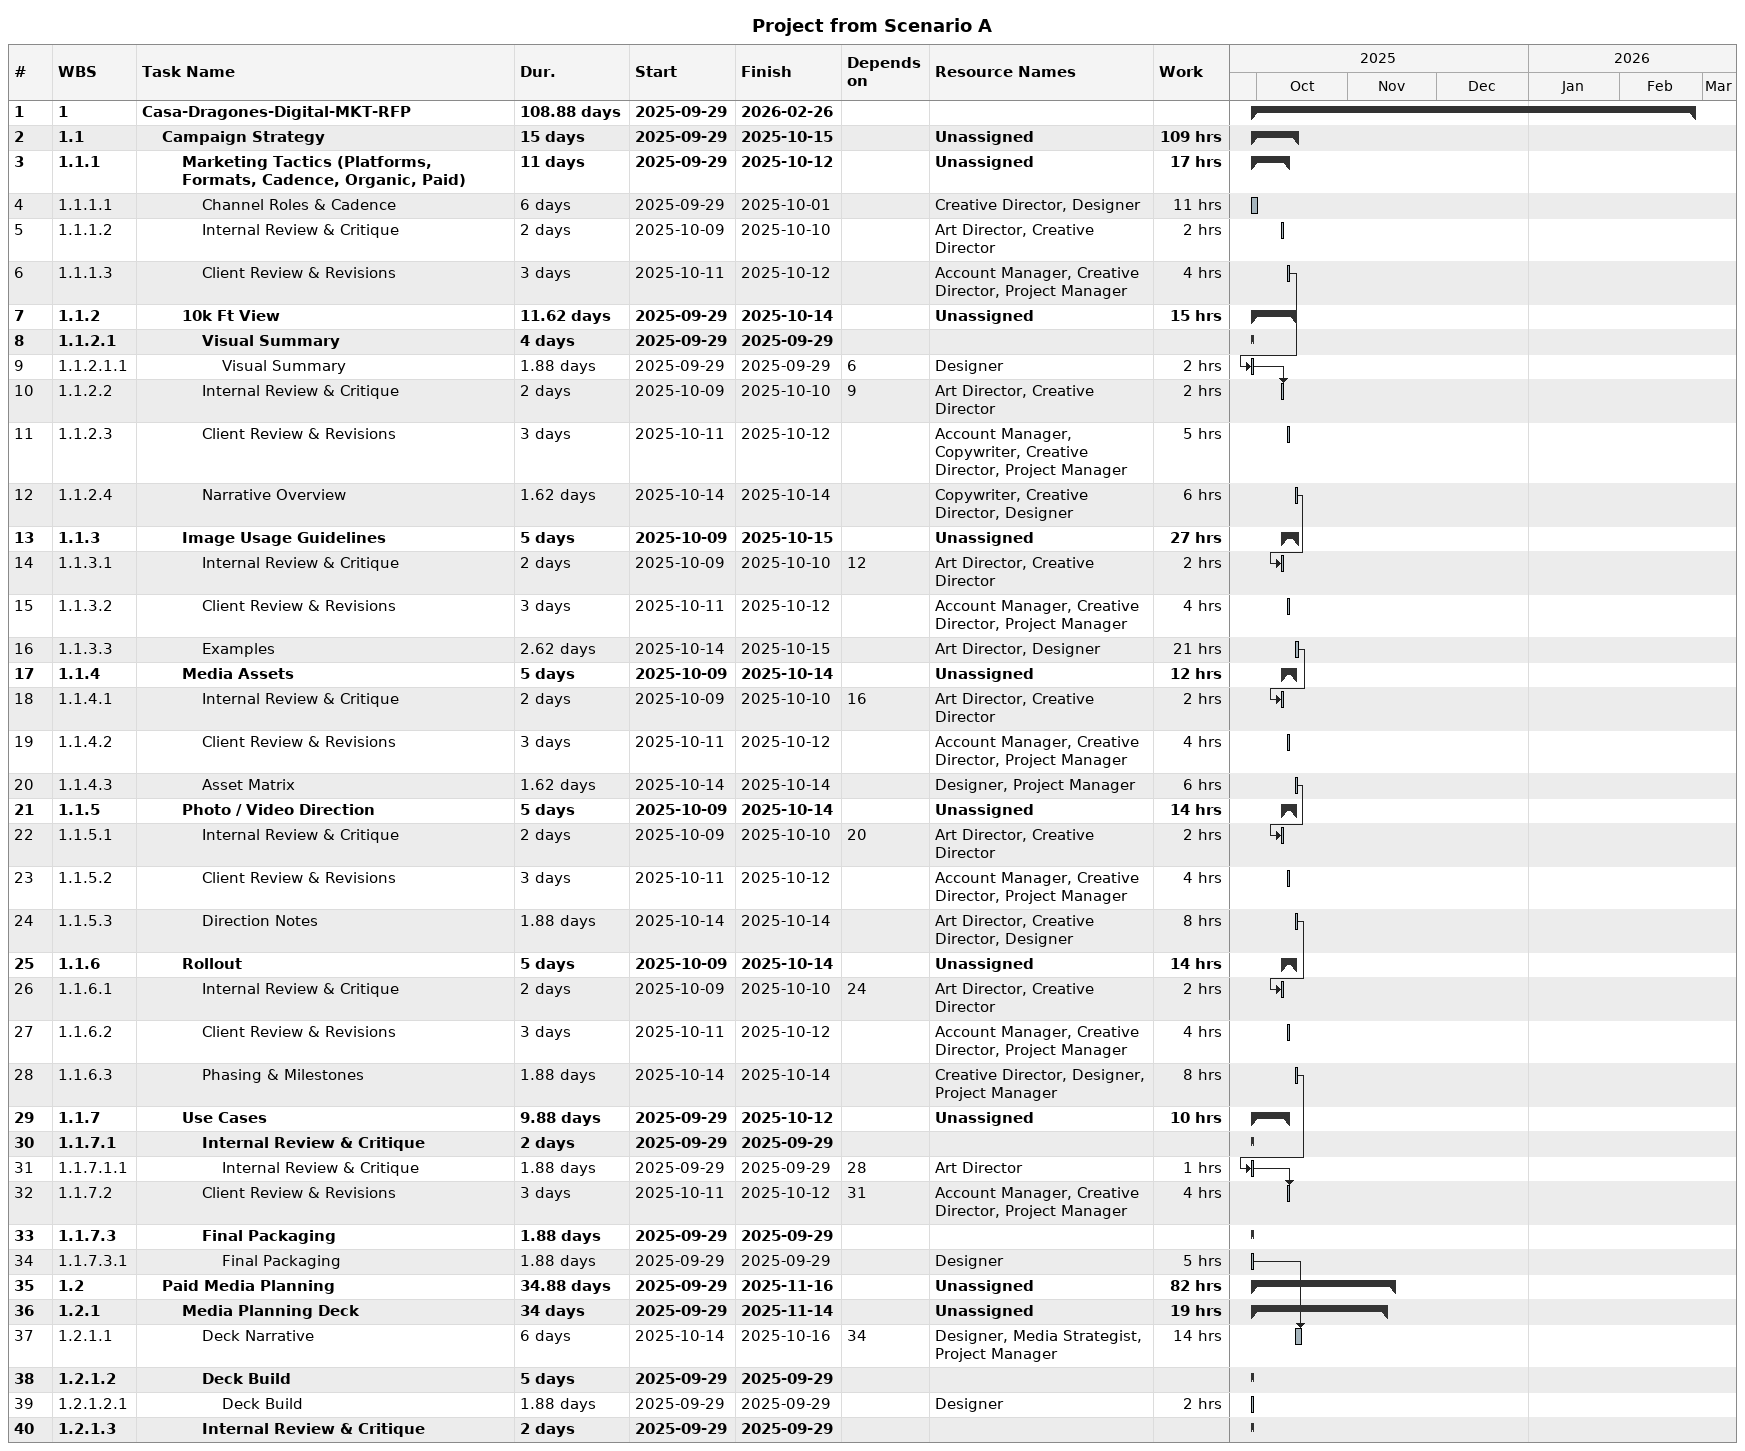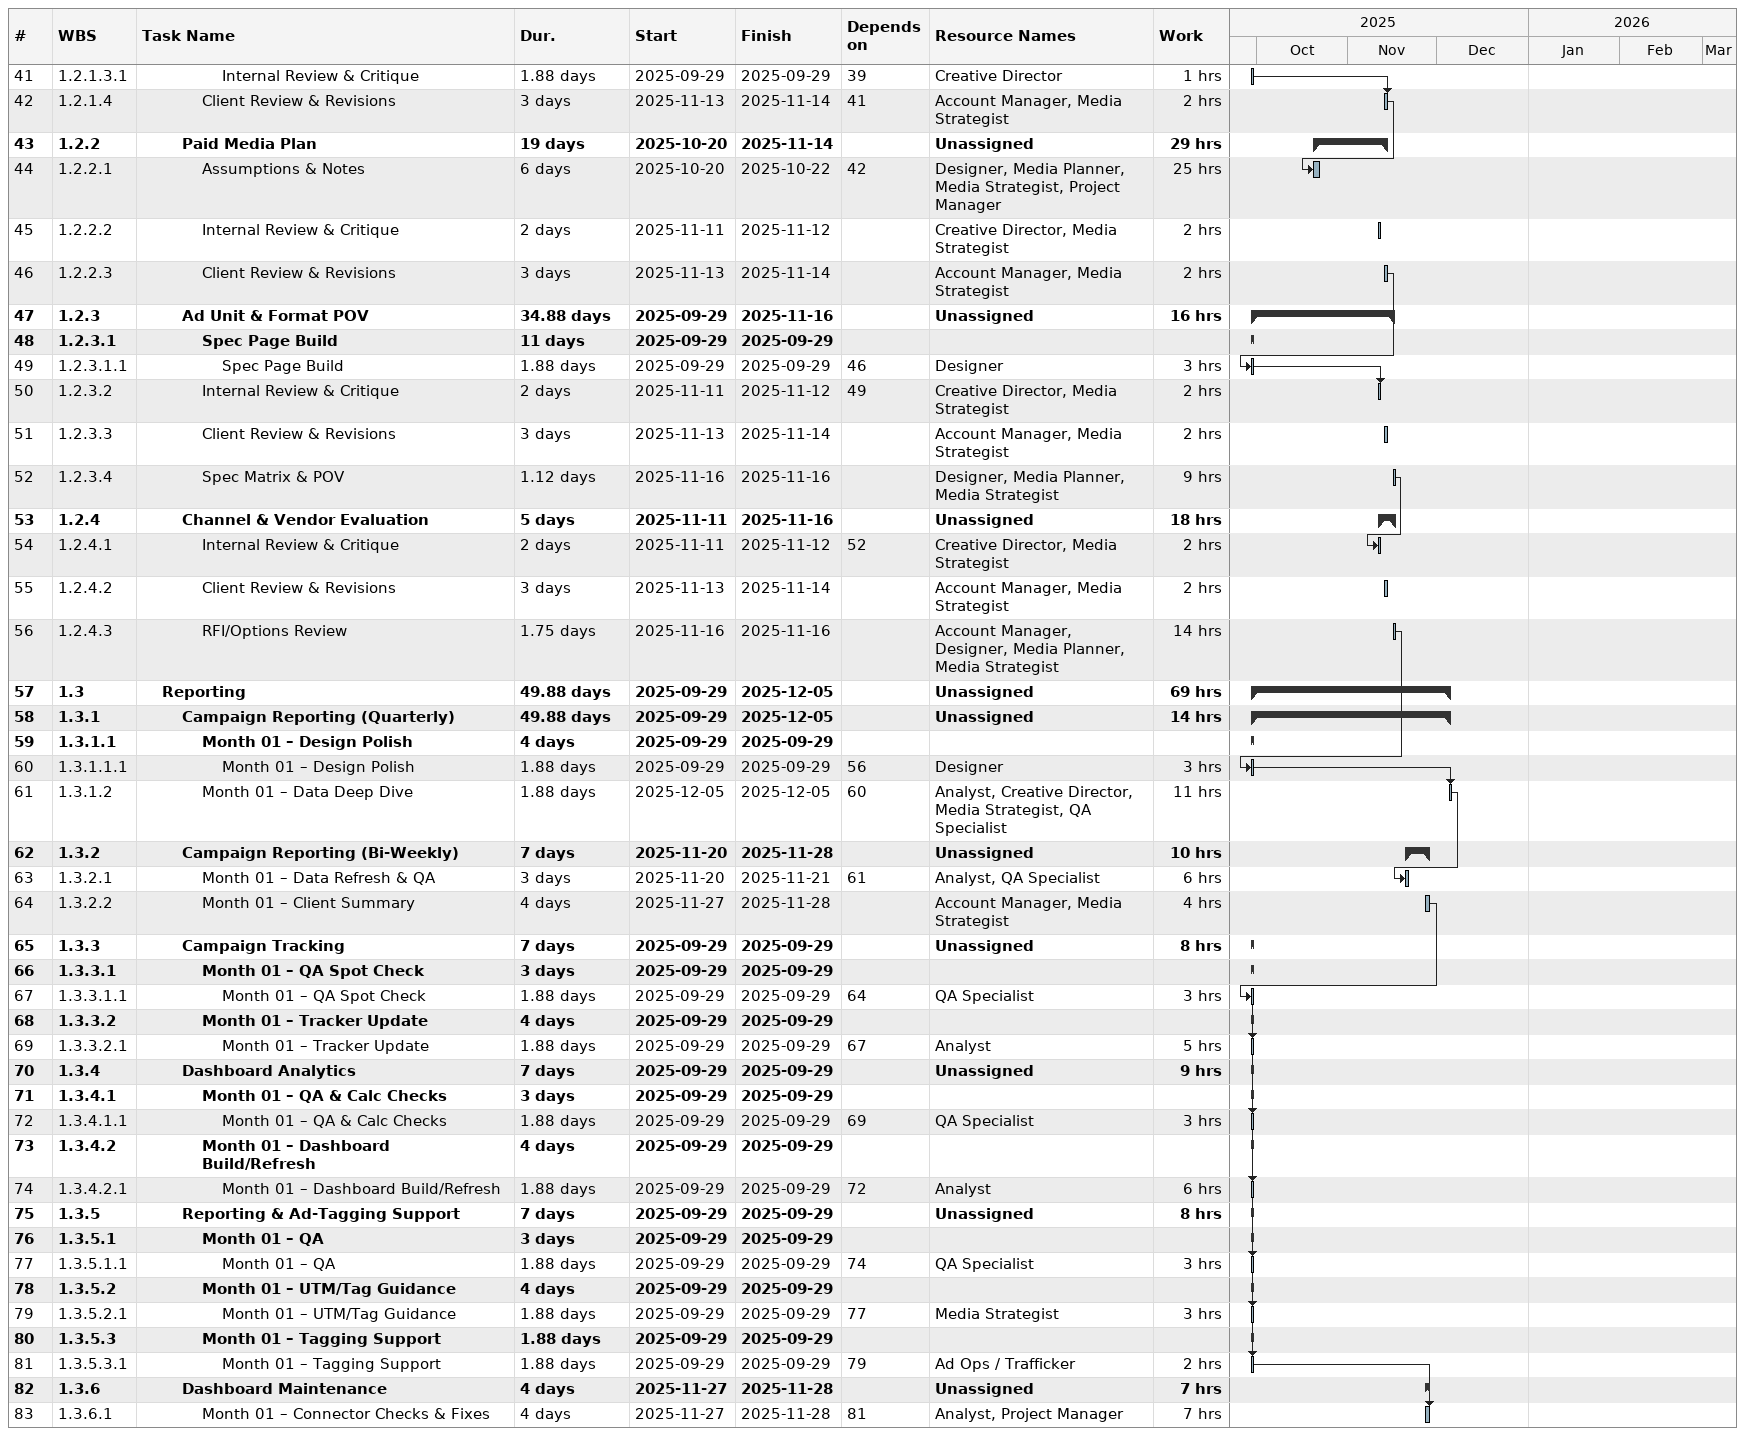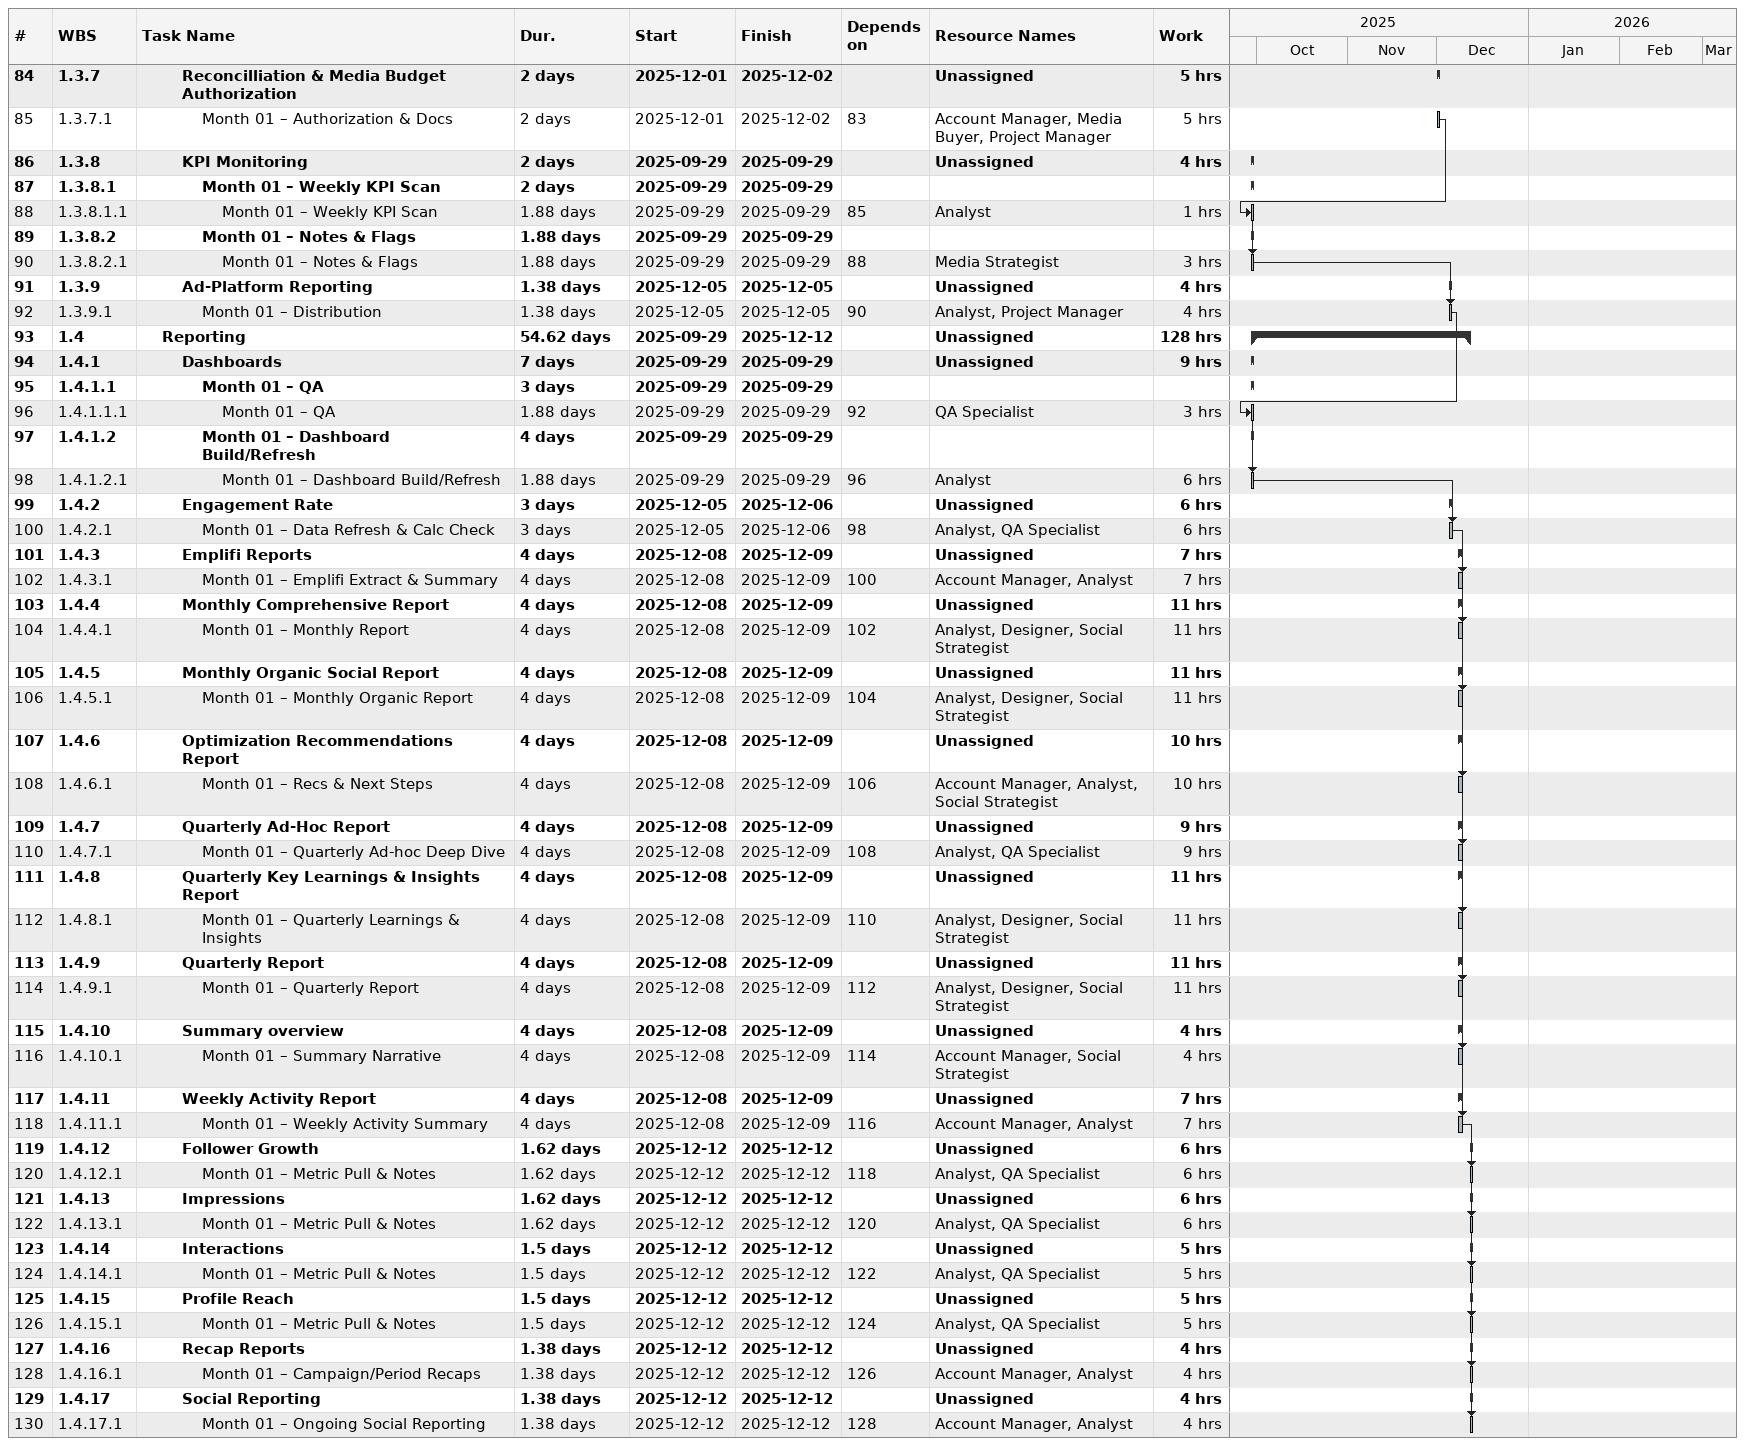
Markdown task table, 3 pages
Project from Scenario A

| ID | WBS | Task | Duration | Start | Finish | Predecessors | Resources | Work (h) |
|---|---|---|---|---|---|---|---|---|
| 1 | 1 | **Casa-Dragones-Digital-MKT-RFP** | 108.88d | 2025-09-29 | 2026-02-26 |  |  |  |
| 2 | 1.1 | **Campaign Strategy** | 15d | 2025-09-29 | 2025-10-15 |  | Unassigned | 109 |
| 3 | 1.1.1 | **Marketing Tactics (Platforms, Formats, Cadence, Organic, Paid)** | 11d | 2025-09-29 | 2025-10-12 |  | Unassigned | 17 |
| 4 | 1.1.1.1 | Channel Roles & Cadence | 6d | 2025-09-29 | 2025-10-01 |  | Creative Director, Designer | 11 |
| 5 | 1.1.1.2 | Internal Review & Critique | 2d | 2025-10-09 | 2025-10-10 |  | Art Director, Creative Director | 2 |
| 6 | 1.1.1.3 | Client Review & Revisions | 3d | 2025-10-11 | 2025-10-12 |  | Account Manager, Creative Director, Project Manager | 4 |
| 7 | 1.1.2 | **10k Ft View** | 11.62d | 2025-09-29 | 2025-10-14 |  | Unassigned | 15 |
| 8 | 1.1.2.1 | **Visual Summary** | 4d | 2025-09-29 | 2025-09-29 |  |  |  |
| 9 | 1.1.2.1.1 | Visual Summary | 1.88d | 2025-09-29 | 2025-09-29 | 6 | Designer | 2 |
| 10 | 1.1.2.2 | Internal Review & Critique | 2d | 2025-10-09 | 2025-10-10 | 9 | Art Director, Creative Director | 2 |
| 11 | 1.1.2.3 | Client Review & Revisions | 3d | 2025-10-11 | 2025-10-12 |  | Account Manager, Copywriter, Creative Director, Project Manager | 5 |
| 12 | 1.1.2.4 | Narrative Overview | 1.62d | 2025-10-14 | 2025-10-14 |  | Copywriter, Creative Director, Designer | 6 |
| 13 | 1.1.3 | **Image Usage Guidelines** | 5d | 2025-10-09 | 2025-10-15 |  | Unassigned | 27 |
| 14 | 1.1.3.1 | Internal Review & Critique | 2d | 2025-10-09 | 2025-10-10 | 12 | Art Director, Creative Director | 2 |
| 15 | 1.1.3.2 | Client Review & Revisions | 3d | 2025-10-11 | 2025-10-12 |  | Account Manager, Creative Director, Project Manager | 4 |
| 16 | 1.1.3.3 | Examples | 2.62d | 2025-10-14 | 2025-10-15 |  | Art Director, Designer | 21 |
| 17 | 1.1.4 | **Media Assets** | 5d | 2025-10-09 | 2025-10-14 |  | Unassigned | 12 |
| 18 | 1.1.4.1 | Internal Review & Critique | 2d | 2025-10-09 | 2025-10-10 | 16 | Art Director, Creative Director | 2 |
| 19 | 1.1.4.2 | Client Review & Revisions | 3d | 2025-10-11 | 2025-10-12 |  | Account Manager, Creative Director, Project Manager | 4 |
| 20 | 1.1.4.3 | Asset Matrix | 1.62d | 2025-10-14 | 2025-10-14 |  | Designer, Project Manager | 6 |
| 21 | 1.1.5 | **Photo / Video Direction** | 5d | 2025-10-09 | 2025-10-14 |  | Unassigned | 14 |
| 22 | 1.1.5.1 | Internal Review & Critique | 2d | 2025-10-09 | 2025-10-10 | 20 | Art Director, Creative Director | 2 |
| 23 | 1.1.5.2 | Client Review & Revisions | 3d | 2025-10-11 | 2025-10-12 |  | Account Manager, Creative Director, Project Manager | 4 |
| 24 | 1.1.5.3 | Direction Notes | 1.88d | 2025-10-14 | 2025-10-14 |  | Art Director, Creative Director, Designer | 8 |
| 25 | 1.1.6 | **Rollout** | 5d | 2025-10-09 | 2025-10-14 |  | Unassigned | 14 |
| 26 | 1.1.6.1 | Internal Review & Critique | 2d | 2025-10-09 | 2025-10-10 | 24 | Art Director, Creative Director | 2 |
| 27 | 1.1.6.2 | Client Review & Revisions | 3d | 2025-10-11 | 2025-10-12 |  | Account Manager, Creative Director, Project Manager | 4 |
| 28 | 1.1.6.3 | Phasing & Milestones | 1.88d | 2025-10-14 | 2025-10-14 |  | Creative Director, Designer, Project Manager | 8 |
| 29 | 1.1.7 | **Use Cases** | 9.88d | 2025-09-29 | 2025-10-12 |  | Unassigned | 10 |
| 30 | 1.1.7.1 | **Internal Review & Critique** | 2d | 2025-09-29 | 2025-09-29 |  |  |  |
| 31 | 1.1.7.1.1 | Internal Review & Critique | 1.88d | 2025-09-29 | 2025-09-29 | 28 | Art Director | 1 |
| 32 | 1.1.7.2 | Client Review & Revisions | 3d | 2025-10-11 | 2025-10-12 | 31 | Account Manager, Creative Director, Project Manager | 4 |
| 33 | 1.1.7.3 | **Final Packaging** | 1.88d | 2025-09-29 | 2025-09-29 |  |  |  |
| 34 | 1.1.7.3.1 | Final Packaging | 1.88d | 2025-09-29 | 2025-09-29 |  | Designer | 5 |
| 35 | 1.2 | **Paid Media Planning** | 34.88d | 2025-09-29 | 2025-11-16 |  | Unassigned | 82 |
| 36 | 1.2.1 | **Media Planning Deck** | 34d | 2025-09-29 | 2025-11-14 |  | Unassigned | 19 |
| 37 | 1.2.1.1 | Deck Narrative | 6d | 2025-10-14 | 2025-10-16 | 34 | Designer, Media Strategist, Project Manager | 14 |
| 38 | 1.2.1.2 | **Deck Build** | 5d | 2025-09-29 | 2025-09-29 |  |  |  |
| 39 | 1.2.1.2.1 | Deck Build | 1.88d | 2025-09-29 | 2025-09-29 |  | Designer | 2 |
| 40 | 1.2.1.3 | **Internal Review & Critique** | 2d | 2025-09-29 | 2025-09-29 |  |  |  |
| 41 | 1.2.1.3.1 | Internal Review & Critique | 1.88d | 2025-09-29 | 2025-09-29 | 39 | Creative Director | 1 |
| 42 | 1.2.1.4 | Client Review & Revisions | 3d | 2025-11-13 | 2025-11-14 | 41 | Account Manager, Media Strategist | 2 |
| 43 | 1.2.2 | **Paid Media Plan** | 19d | 2025-10-20 | 2025-11-14 |  | Unassigned | 29 |
| 44 | 1.2.2.1 | Assumptions & Notes | 6d | 2025-10-20 | 2025-10-22 | 42 | Designer, Media Planner, Media Strategist, Project Manager | 25 |
| 45 | 1.2.2.2 | Internal Review & Critique | 2d | 2025-11-11 | 2025-11-12 |  | Creative Director, Media Strategist | 2 |
| 46 | 1.2.2.3 | Client Review & Revisions | 3d | 2025-11-13 | 2025-11-14 |  | Account Manager, Media Strategist | 2 |
| 47 | 1.2.3 | **Ad Unit & Format POV** | 34.88d | 2025-09-29 | 2025-11-16 |  | Unassigned | 16 |
| 48 | 1.2.3.1 | **Spec Page Build** | 11d | 2025-09-29 | 2025-09-29 |  |  |  |
| 49 | 1.2.3.1.1 | Spec Page Build | 1.88d | 2025-09-29 | 2025-09-29 | 46 | Designer | 3 |
| 50 | 1.2.3.2 | Internal Review & Critique | 2d | 2025-11-11 | 2025-11-12 | 49 | Creative Director, Media Strategist | 2 |
| 51 | 1.2.3.3 | Client Review & Revisions | 3d | 2025-11-13 | 2025-11-14 |  | Account Manager, Media Strategist | 2 |
| 52 | 1.2.3.4 | Spec Matrix & POV | 1.12d | 2025-11-16 | 2025-11-16 |  | Designer, Media Planner, Media Strategist | 9 |
| 53 | 1.2.4 | **Channel & Vendor Evaluation** | 5d | 2025-11-11 | 2025-11-16 |  | Unassigned | 18 |
| 54 | 1.2.4.1 | Internal Review & Critique | 2d | 2025-11-11 | 2025-11-12 | 52 | Creative Director, Media Strategist | 2 |
| 55 | 1.2.4.2 | Client Review & Revisions | 3d | 2025-11-13 | 2025-11-14 |  | Account Manager, Media Strategist | 2 |
| 56 | 1.2.4.3 | RFI/Options Review | 1.75d | 2025-11-16 | 2025-11-16 |  | Account Manager, Designer, Media Planner, Media Strategist | 14 |
| 57 | 1.3 | **Reporting** | 49.88d | 2025-09-29 | 2025-12-05 |  | Unassigned | 69 |
| 58 | 1.3.1 | **Campaign Reporting (Quarterly)** | 49.88d | 2025-09-29 | 2025-12-05 |  | Unassigned | 14 |
| 59 | 1.3.1.1 | **Month 01 – Design Polish** | 4d | 2025-09-29 | 2025-09-29 |  |  |  |
| 60 | 1.3.1.1.1 | Month 01 – Design Polish | 1.88d | 2025-09-29 | 2025-09-29 | 56 | Designer | 3 |
| 61 | 1.3.1.2 | Month 01 – Data Deep Dive | 1.88d | 2025-12-05 | 2025-12-05 | 60 | Analyst, Creative Director, Media Strategist, QA Specialist | 11 |
| 62 | 1.3.2 | **Campaign Reporting (Bi-Weekly)** | 7d | 2025-11-20 | 2025-11-28 |  | Unassigned | 10 |
| 63 | 1.3.2.1 | Month 01 – Data Refresh & QA | 3d | 2025-11-20 | 2025-11-21 | 61 | Analyst, QA Specialist | 6 |
| 64 | 1.3.2.2 | Month 01 – Client Summary | 4d | 2025-11-27 | 2025-11-28 |  | Account Manager, Media Strategist | 4 |
| 65 | 1.3.3 | **Campaign Tracking** | 7d | 2025-09-29 | 2025-09-29 |  | Unassigned | 8 |
| 66 | 1.3.3.1 | **Month 01 – QA Spot Check** | 3d | 2025-09-29 | 2025-09-29 |  |  |  |
| 67 | 1.3.3.1.1 | Month 01 – QA Spot Check | 1.88d | 2025-09-29 | 2025-09-29 | 64 | QA Specialist | 3 |
| 68 | 1.3.3.2 | **Month 01 – Tracker Update** | 4d | 2025-09-29 | 2025-09-29 |  |  |  |
| 69 | 1.3.3.2.1 | Month 01 – Tracker Update | 1.88d | 2025-09-29 | 2025-09-29 | 67 | Analyst | 5 |
| 70 | 1.3.4 | **Dashboard Analytics** | 7d | 2025-09-29 | 2025-09-29 |  | Unassigned | 9 |
| 71 | 1.3.4.1 | **Month 01 – QA & Calc Checks** | 3d | 2025-09-29 | 2025-09-29 |  |  |  |
| 72 | 1.3.4.1.1 | Month 01 – QA & Calc Checks | 1.88d | 2025-09-29 | 2025-09-29 | 69 | QA Specialist | 3 |
| 73 | 1.3.4.2 | **Month 01 – Dashboard Build/Refresh** | 4d | 2025-09-29 | 2025-09-29 |  |  |  |
| 74 | 1.3.4.2.1 | Month 01 – Dashboard Build/Refresh | 1.88d | 2025-09-29 | 2025-09-29 | 72 | Analyst | 6 |
| 75 | 1.3.5 | **Reporting & Ad-Tagging Support** | 7d | 2025-09-29 | 2025-09-29 |  | Unassigned | 8 |
| 76 | 1.3.5.1 | **Month 01 – QA** | 3d | 2025-09-29 | 2025-09-29 |  |  |  |
| 77 | 1.3.5.1.1 | Month 01 – QA | 1.88d | 2025-09-29 | 2025-09-29 | 74 | QA Specialist | 3 |
| 78 | 1.3.5.2 | **Month 01 – UTM/Tag Guidance** | 4d | 2025-09-29 | 2025-09-29 |  |  |  |
| 79 | 1.3.5.2.1 | Month 01 – UTM/Tag Guidance | 1.88d | 2025-09-29 | 2025-09-29 | 77 | Media Strategist | 3 |
| 80 | 1.3.5.3 | **Month 01 – Tagging Support** | 1.88d | 2025-09-29 | 2025-09-29 |  |  |  |
| 81 | 1.3.5.3.1 | Month 01 – Tagging Support | 1.88d | 2025-09-29 | 2025-09-29 | 79 | Ad Ops / Trafficker | 2 |
| 82 | 1.3.6 | **Dashboard Maintenance** | 4d | 2025-11-27 | 2025-11-28 |  | Unassigned | 7 |
| 83 | 1.3.6.1 | Month 01 – Connector Checks & Fixes | 4d | 2025-11-27 | 2025-11-28 | 81 | Analyst, Project Manager | 7 |
| 84 | 1.3.7 | **Reconcilliation & Media Budget Authorization** | 2d | 2025-12-01 | 2025-12-02 |  | Unassigned | 5 |
| 85 | 1.3.7.1 | Month 01 – Authorization & Docs | 2d | 2025-12-01 | 2025-12-02 | 83 | Account Manager, Media Buyer, Project Manager | 5 |
| 86 | 1.3.8 | **KPI Monitoring** | 2d | 2025-09-29 | 2025-09-29 |  | Unassigned | 4 |
| 87 | 1.3.8.1 | **Month 01 – Weekly KPI Scan** | 2d | 2025-09-29 | 2025-09-29 |  |  |  |
| 88 | 1.3.8.1.1 | Month 01 – Weekly KPI Scan | 1.88d | 2025-09-29 | 2025-09-29 | 85 | Analyst | 1 |
| 89 | 1.3.8.2 | **Month 01 – Notes & Flags** | 1.88d | 2025-09-29 | 2025-09-29 |  |  |  |
| 90 | 1.3.8.2.1 | Month 01 – Notes & Flags | 1.88d | 2025-09-29 | 2025-09-29 | 88 | Media Strategist | 3 |
| 91 | 1.3.9 | **Ad-Platform Reporting** | 1.38d | 2025-12-05 | 2025-12-05 |  | Unassigned | 4 |
| 92 | 1.3.9.1 | Month 01 – Distribution | 1.38d | 2025-12-05 | 2025-12-05 | 90 | Analyst, Project Manager | 4 |
| 93 | 1.4 | **Reporting** | 54.62d | 2025-09-29 | 2025-12-12 |  | Unassigned | 128 |
| 94 | 1.4.1 | **Dashboards** | 7d | 2025-09-29 | 2025-09-29 |  | Unassigned | 9 |
| 95 | 1.4.1.1 | **Month 01 – QA** | 3d | 2025-09-29 | 2025-09-29 |  |  |  |
| 96 | 1.4.1.1.1 | Month 01 – QA | 1.88d | 2025-09-29 | 2025-09-29 | 92 | QA Specialist | 3 |
| 97 | 1.4.1.2 | **Month 01 – Dashboard Build/Refresh** | 4d | 2025-09-29 | 2025-09-29 |  |  |  |
| 98 | 1.4.1.2.1 | Month 01 – Dashboard Build/Refresh | 1.88d | 2025-09-29 | 2025-09-29 | 96 | Analyst | 6 |
| 99 | 1.4.2 | **Engagement Rate** | 3d | 2025-12-05 | 2025-12-06 |  | Unassigned | 6 |
| 100 | 1.4.2.1 | Month 01 – Data Refresh & Calc Check | 3d | 2025-12-05 | 2025-12-06 | 98 | Analyst, QA Specialist | 6 |
| 101 | 1.4.3 | **Emplifi Reports** | 4d | 2025-12-08 | 2025-12-09 |  | Unassigned | 7 |
| 102 | 1.4.3.1 | Month 01 – Emplifi Extract & Summary | 4d | 2025-12-08 | 2025-12-09 | 100 | Account Manager, Analyst | 7 |
| 103 | 1.4.4 | **Monthly Comprehensive Report** | 4d | 2025-12-08 | 2025-12-09 |  | Unassigned | 11 |
| 104 | 1.4.4.1 | Month 01 – Monthly Report | 4d | 2025-12-08 | 2025-12-09 | 102 | Analyst, Designer, Social Strategist | 11 |
| 105 | 1.4.5 | **Monthly Organic Social Report** | 4d | 2025-12-08 | 2025-12-09 |  | Unassigned | 11 |
| 106 | 1.4.5.1 | Month 01 – Monthly Organic Report | 4d | 2025-12-08 | 2025-12-09 | 104 | Analyst, Designer, Social Strategist | 11 |
| 107 | 1.4.6 | **Optimization Recommendations Report** | 4d | 2025-12-08 | 2025-12-09 |  | Unassigned | 10 |
| 108 | 1.4.6.1 | Month 01 – Recs & Next Steps | 4d | 2025-12-08 | 2025-12-09 | 106 | Account Manager, Analyst, Social Strategist | 10 |
| 109 | 1.4.7 | **Quarterly Ad-Hoc Report** | 4d | 2025-12-08 | 2025-12-09 |  | Unassigned | 9 |
| 110 | 1.4.7.1 | Month 01 – Quarterly Ad-hoc Deep Dive | 4d | 2025-12-08 | 2025-12-09 | 108 | Analyst, QA Specialist | 9 |
| 111 | 1.4.8 | **Quarterly Key Learnings & Insights Report** | 4d | 2025-12-08 | 2025-12-09 |  | Unassigned | 11 |
| 112 | 1.4.8.1 | Month 01 – Quarterly Learnings & Insights | 4d | 2025-12-08 | 2025-12-09 | 110 | Analyst, Designer, Social Strategist | 11 |
| 113 | 1.4.9 | **Quarterly Report** | 4d | 2025-12-08 | 2025-12-09 |  | Unassigned | 11 |
| 114 | 1.4.9.1 | Month 01 – Quarterly Report | 4d | 2025-12-08 | 2025-12-09 | 112 | Analyst, Designer, Social Strategist | 11 |
| 115 | 1.4.10 | **Summary overview** | 4d | 2025-12-08 | 2025-12-09 |  | Unassigned | 4 |
| 116 | 1.4.10.1 | Month 01 – Summary Narrative | 4d | 2025-12-08 | 2025-12-09 | 114 | Account Manager, Social Strategist | 4 |
| 117 | 1.4.11 | **Weekly Activity Report** | 4d | 2025-12-08 | 2025-12-09 |  | Unassigned | 7 |
| 118 | 1.4.11.1 | Month 01 – Weekly Activity Summary | 4d | 2025-12-08 | 2025-12-09 | 116 | Account Manager, Analyst | 7 |
| 119 | 1.4.12 | **Follower Growth** | 1.62d | 2025-12-12 | 2025-12-12 |  | Unassigned | 6 |
| 120 | 1.4.12.1 | Month 01 – Metric Pull & Notes | 1.62d | 2025-12-12 | 2025-12-12 | 118 | Analyst, QA Specialist | 6 |
| 121 | 1.4.13 | **Impressions** | 1.62d | 2025-12-12 | 2025-12-12 |  | Unassigned | 6 |
| 122 | 1.4.13.1 | Month 01 – Metric Pull & Notes | 1.62d | 2025-12-12 | 2025-12-12 | 120 | Analyst, QA Specialist | 6 |
| 123 | 1.4.14 | **Interactions** | 1.5d | 2025-12-12 | 2025-12-12 |  | Unassigned | 5 |
| 124 | 1.4.14.1 | Month 01 – Metric Pull & Notes | 1.5d | 2025-12-12 | 2025-12-12 | 122 | Analyst, QA Specialist | 5 |
| 125 | 1.4.15 | **Profile Reach** | 1.5d | 2025-12-12 | 2025-12-12 |  | Unassigned | 5 |
| 126 | 1.4.15.1 | Month 01 – Metric Pull & Notes | 1.5d | 2025-12-12 | 2025-12-12 | 124 | Analyst, QA Specialist | 5 |
| 127 | 1.4.16 | **Recap Reports** | 1.38d | 2025-12-12 | 2025-12-12 |  | Unassigned | 4 |
| 128 | 1.4.16.1 | Month 01 – Campaign/Period Recaps | 1.38d | 2025-12-12 | 2025-12-12 | 126 | Account Manager, Analyst | 4 |
| 129 | 1.4.17 | **Social Reporting** | 1.38d | 2025-12-12 | 2025-12-12 |  | Unassigned | 4 |
| 130 | 1.4.17.1 | Month 01 – Ongoing Social Reporting | 1.38d | 2025-12-12 | 2025-12-12 | 128 | Account Manager, Analyst | 4 |
